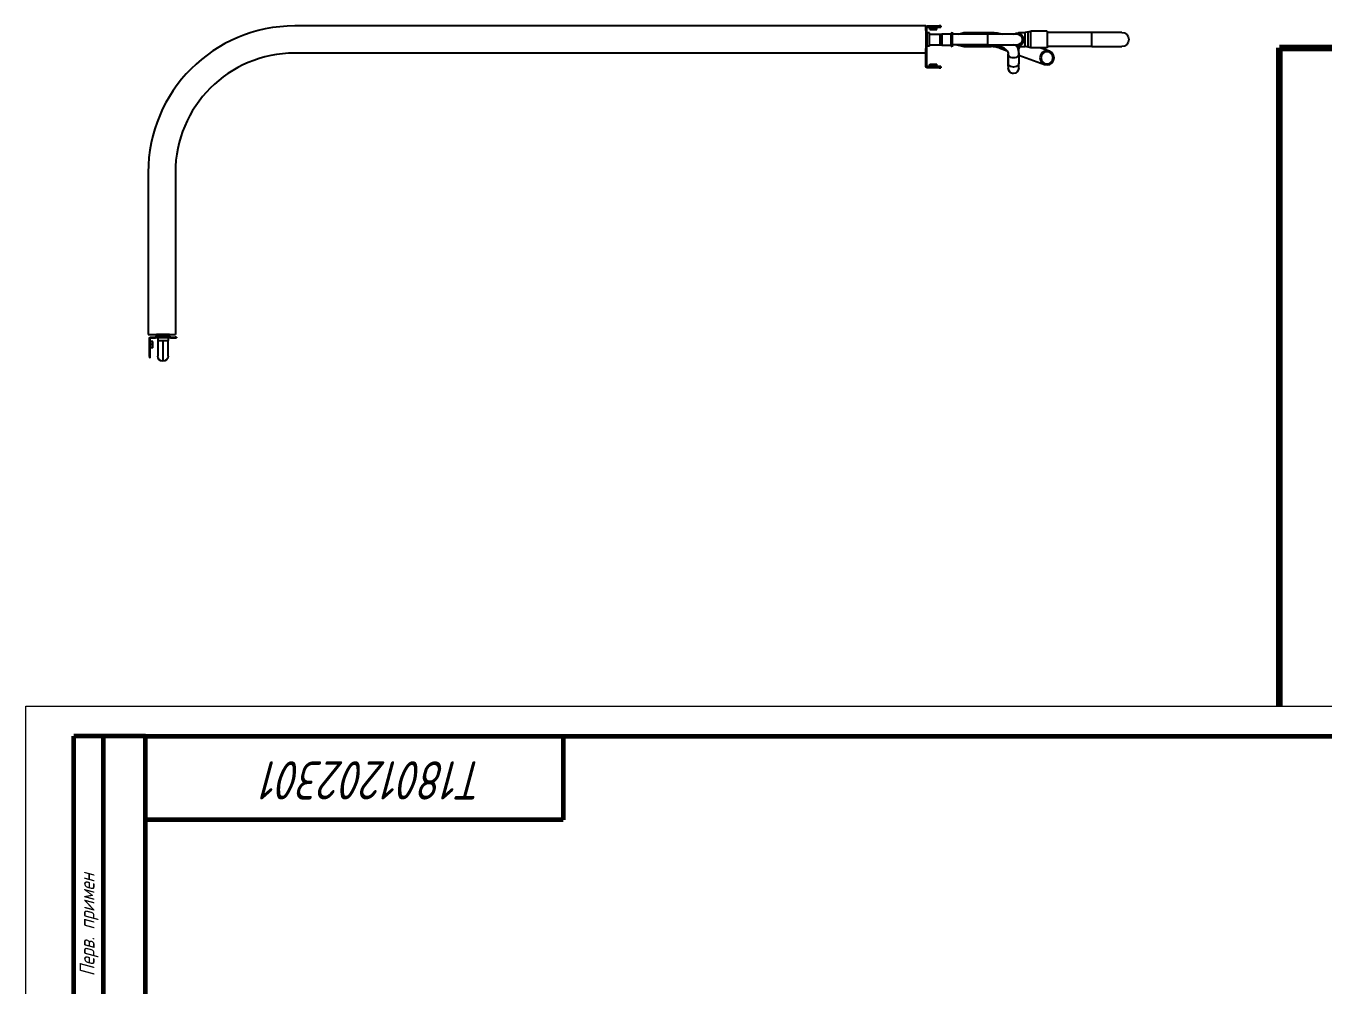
# Model space of a CAD drawing. Header units: millimetres. Extents: x 937859 to 970574, y 987894 to 996517.
# Drawn here: x 961645 to 962514, y 991311 to 991953 of the extents above; entities that cross this region are included whole.
import ezdxf

# ---------------------------------------------------------------- set-up
doc = ezdxf.new("R2010")
doc.units = ezdxf.units.MM
doc.header["$LTSCALE"] = 0.5
for name, pattern in [('CENTER', [0.6, 0.375, -0.075, 0.075, -0.075]), ('K5LT_BASIC', [0]), ('K5LT_THIN', [0])]:
    doc.linetypes.add(name, pattern=pattern)
doc.layers.add('DIMENSION', color=1, linetype='Continuous')
doc.layers.add('MD_Visible', color=7, linetype='Continuous', lineweight=25)
doc.layers.add('MD_Visible Narrow', color=7, linetype='Continuous', lineweight=25)
doc.styles.add('KTEXTSTYLE', font='GOST_A.TTF', dxfattribs={"width": 0.96, "oblique": 15, "height": 8})
doc.styles.get("Standard").update_dxf_attribs({"font": 'GOST_A.TTF', "oblique": 15})

msp = doc.modelspace()

# ---------------------------------------------------------------- linework, layer by layer
at = {"color": 3, "lineweight": 90}
for p, q in [((962485.079, 991497.536), (962485.079, 991938.878)), ((962485.079, 991938.878), (965095.208, 991938.878))]:
    msp.add_line(p, q, dxfattribs=at)
at = {"color": 0, "linetype": 'K5LT_THIN', "lineweight": 18}
for p, q in [((961645.079, 990309.536), (961645.079, 991497.536)), ((961645.079, 991497.536), (963325.079, 991497.536))]:
    msp.add_line(p, q, dxfattribs=at)
at = {"color": 0, "linetype": 'K5LT_BASIC', "lineweight": 60}
for p, q in [((961677.079, 990997.536), (961677.079, 991477.536)), ((961725.079, 991477.536), (961677.079, 991477.536)), ((961697.079, 990997.536), (961697.079, 991477.536)), ((961725.079, 990329.536), (961725.079, 991477.536)), ((961725.079, 991477.536), (963305.079, 991477.536)), ((962005.079, 991477.536), (962005.079, 991421.536)), ((962005.079, 991421.536), (961725.079, 991421.536))]:
    msp.add_line(p, q, dxfattribs=at)
at = {"layer": 'MD_Visible'}
for p, q in [((962247.986, 991953.438), (961825.186, 991953.438)), ((962247.986, 991953.438), (962247.986, 991935.238)), ((962247.986, 991950.338), (962247.986, 991952.438)), ((962248.786, 991949.338), (962247.986, 991949.338)), ((962248.786, 991950.338), (962248.786, 991952.438)), ((962248.786, 991949.338), (962248.786, 991950.338)), ((962248.786, 991949.338), (962248.786, 991939.338)), ((962248.986, 991953.438), (962256.986, 991953.438)), ((962248.986, 991952.638), (962256.986, 991952.638)), ((962250.386, 991948.838), (962248.986, 991948.838)), ((962250.386, 991944.338), (962250.386, 991948.838)), ((962250.636, 991951.138), (962250.636, 991952.438)), ((962250.636, 991951.138), (962255.336, 991951.138)), ((962255.336, 991951.138), (962255.336, 991952.438)), ((962257.986, 991953.438), (962256.986, 991953.438)), ((962256.986, 991952.638), (962257.986, 991952.638)), ((962257.986, 991953.438), (962257.986, 991952.638)), ((962264.786, 991948.188), (962265.786, 991949.188)), ((962265.786, 991949.188), (962265.786, 991939.488)), ((962269.988, 991948.023), (962273.402, 991949.098)), ((962273.402, 991947.838), (962273.402, 991949.098)), ((962273.402, 991949.098), (962291.875, 991949.098)), ((962311.286, 991949.098), (962314.653, 991949.098)), ((962329.286, 991949.848), (962318.452, 991949.848)), ((962329.286, 991949.848), (962329.286, 991944.338)), ((962359.286, 991949.098), (962329.286, 991949.098)), ((962379.286, 991949.098), (962359.286, 991949.098)), ((962250.386, 991947.838), (962257.48, 991947.838)), ((962250.386, 991939.838), (962250.386, 991944.338)), ((962250.386, 991940.838), (962257.48, 991940.838)), ((962257.48, 991947.838), (962258.786, 991948.188)), ((962257.48, 991947.838), (962257.48, 991940.838)), ((962257.48, 991940.838), (962258.786, 991940.488)), ((962258.786, 991948.188), (962264.786, 991948.188)), ((962258.786, 991948.188), (962258.786, 991940.488)), ((962258.786, 991940.488), (962264.786, 991940.488)), ((962264.786, 991948.188), (962264.786, 991940.488)), ((962264.786, 991940.488), (962265.786, 991939.488)), ((962289.286, 991947.838), (962265.786, 991947.838)), ((962289.286, 991940.838), (962265.786, 991940.838)), ((962269.988, 991940.653), (962273.402, 991939.578)), ((962273.402, 991939.578), (962273.402, 991940.838)), ((962280.228, 991948.073), (962280.845, 991948.402)), ((962280.228, 991940.602), (962280.845, 991940.273)), ((962291.286, 991948.638), (962281.786, 991948.638)), ((962309.286, 991947.838), (962289.286, 991947.838)), ((962289.286, 991940.838), (962309.286, 991940.838)), ((962291.286, 991948.638), (962291.286, 991947.838)), ((962291.286, 991940.838), (962291.286, 991940.038)), ((962329.286, 991944.338), (962329.286, 991938.828)), ((962247.986, 991935.238), (961825.186, 991935.238)), ((962247.986, 991939.338), (962248.786, 991939.338)), ((962247.986, 991926.438), (962247.986, 991938.338)), ((962248.786, 991938.338), (962248.786, 991939.338)), ((962248.786, 991926.438), (962248.786, 991938.338)), ((962250.386, 991939.838), (962248.986, 991939.838)), ((962273.402, 991939.578), (962291.875, 991939.578)), ((962291.286, 991940.038), (962281.786, 991940.038)), ((962297.087, 991938.659), (962302.591, 991936.656)), ((962303.286, 991926.46), (962303.286, 991934.704)), ((962303.286, 991934.696), (962303.286, 991928.563)), ((962303.286, 991934.696), (962303.286, 991928.563)), ((962310.286, 991934.696), (962310.286, 991937.998)), ((962310.286, 991934.696), (962310.286, 991928.563)), ((962310.286, 991934.696), (962310.286, 991928.563)), ((962310.286, 991933.855), (962327.602, 991927.552)), ((962311.286, 991939.578), (962314.653, 991939.578)), ((962329.286, 991938.828), (962318.452, 991938.828)), ((962330.859, 991936.498), (962324.457, 991938.828)), ((962359.286, 991939.578), (962329.286, 991939.578)), ((962359.286, 991939.578), (962379.286, 991939.578)), ((962256.986, 991926.238), (962248.986, 991926.238)), ((962256.986, 991925.438), (962248.986, 991925.438)), ((962250.636, 991927.738), (962255.336, 991927.738)), ((962250.636, 991926.438), (962250.636, 991927.738)), ((962255.336, 991926.438), (962255.336, 991927.738)), ((962257.986, 991926.238), (962256.986, 991926.238)), ((962256.986, 991925.438), (962257.986, 991925.438)), ((962257.986, 991926.238), (962257.986, 991925.438)), ((962303.286, 991928.563), (962303.286, 991925.054)), ((962303.286, 991928.563), (962303.286, 991925.054)), ((962303.286, 991926.46), (962303.286, 991925.054)), ((962310.286, 991925.054), (962310.286, 991928.563)), ((962310.286, 991925.054), (962310.286, 991928.563)), ((962306.786, 991921.554), (962306.786, 991921.554)), ((961726.986, 991855.238), (961726.986, 991746.738)), ((961745.186, 991855.238), (961745.186, 991746.738)), ((961726.986, 991746.738), (961745.186, 991746.738)), ((961727.786, 991731.931), (961727.786, 991744.131)), ((961728.386, 991731.931), (961728.386, 991744.131)), ((961728.586, 991744.931), (961731.686, 991744.931)), ((961728.586, 991744.331), (961731.686, 991744.331)), ((961730.086, 991742.081), (961728.586, 991742.081)), ((961730.086, 991742.039), (961728.586, 991742.039)), ((961730.086, 991742.031), (961728.586, 991742.031)), ((961730.086, 991742.081), (961730.086, 991742.039)), ((961730.086, 991742.039), (961730.086, 991742.031)), ((961730.086, 991739.931), (961730.086, 991742.031)), ((961731.886, 991744.931), (961731.686, 991744.931)), ((961731.686, 991744.331), (961731.886, 991744.331)), ((961741.886, 991744.931), (961731.886, 991744.931)), ((961731.886, 991744.931), (961731.886, 991744.331)), ((961741.886, 991744.331), (961731.886, 991744.331)), ((961741.186, 991746.631), (961732.586, 991746.631)), ((961732.586, 991745.131), (961732.586, 991746.631)), ((961733.386, 991746.738), (961733.386, 991746.631)), ((961733.386, 991744.331), (961733.386, 991742.738)), ((961733.386, 991742.738), (961733.386, 991732.238)), ((961740.386, 991746.738), (961740.386, 991746.631)), ((961740.386, 991744.331), (961740.386, 991742.738)), ((961740.386, 991732.238), (961740.386, 991742.738)), ((961741.186, 991745.131), (961741.186, 991746.631)), ((961742.086, 991744.931), (961741.886, 991744.931)), ((961741.886, 991744.331), (961741.886, 991744.931)), ((961741.886, 991744.331), (961742.086, 991744.331)), ((961742.086, 991744.931), (961744.986, 991744.931)), ((961742.086, 991744.331), (961744.986, 991744.331)), ((961745.986, 991744.931), (961744.986, 991744.931)), ((961744.986, 991744.331), (961745.986, 991744.331)), ((961745.986, 991744.931), (961745.986, 991744.331)), ((961727.786, 991731.931), (961727.786, 991730.931)), ((961728.386, 991730.931), (961728.386, 991731.931)), ((961730.086, 991737.831), (961728.586, 991737.831)), ((961730.086, 991737.823), (961728.586, 991737.823)), ((961730.086, 991737.781), (961728.586, 991737.781)), ((961730.086, 991737.831), (961730.086, 991739.931)), ((961730.086, 991737.831), (961730.086, 991737.823)), ((961730.086, 991737.823), (961730.086, 991737.781)), ((961728.386, 991730.931), (961727.786, 991730.931))]:
    msp.add_line(p, q, dxfattribs=at)
at = {"layer": 'MD_Visible', "extrusion": (0, 0, -1)}
for radius in [4.76, 4.05]:
    msp.add_circle((-962329.23, 991932.025), radius, dxfattribs=at)
at = {"layer": 'MD_Visible'}
for centre, radius, start, end in [((961825.186, 991855.238), 98.2, 90, 180), ((962255.536, 991952.438), 0.2, 90, 180), ((962309.286, 991944.338), 3.54, 90, 98.62136), ((962309.286, 991944.338), 3.54, 261.37864, 270), ((962309.286, 991944.338), 3.54, 270, 90), ((962309.286, 991944.338), 3.5, 0, 90), ((962309.286, 991944.338), 3.5, 270, 0), ((961825.186, 991855.238), 80, 90, 180), ((962291.875, 991924.338), 15.24, 70, 90), ((962314.653, 991934.578), 5, 67.668355, 90), ((962255.536, 991926.438), 0.2, 180, 270), ((961741.386, 991745.131), 0.2, 180, 270), ((961728.586, 991737.631), 0.2, 90, 180), ((961728.586, 991737.623), 0.2, 90, 180), ((961728.586, 991737.581), 0.2, 90, 180)]:
    msp.add_arc(centre, radius, start, end, dxfattribs=at)
at = {"layer": 'MD_Visible', "extrusion": (0, 0, -1)}
for centre, radius, start, end in [((-962248.986, 991952.438), 1, 0, 90), ((-962248.986, 991952.438), 0.2, 0, 90), ((-962248.986, 991949.038), 0.2, 270, 0), ((-962250.436, 991952.438), 0.2, 90, 180), ((-962291.875, 991924.338), 24.76, 90, 108.357212), ((-962311.286, 991947.098), 2, 46.258997, 90), ((-962314.653, 991954.098), 5, 247.668355, 270), ((-962318.452, 991944.848), 5, 67.668355, 90), ((-962379.286, 991944.338), 4.76, 90, 180), ((-962268.786, 991936.838), 4, 90, 107.484427), ((-962268.786, 991951.838), 4, 252.515573, 269.863838), ((-962279.286, 991949.838), 2, 241.927513, 270), ((-962279.286, 991938.838), 2, 90, 118.072487), ((-962281.786, 991946.638), 2, 61.927513, 90), ((-962281.786, 991942.038), 2, 270, 298.072487), ((-962309.286, 991944.338), 4.25, 55.439678, 90), ((-962309.286, 991944.338), 4.25, 270, 304.560322), ((-962309.286, 991944.338), 4.25, 90, 270), ((-962311.286, 991941.578), 2, 270, 313.741003), ((-962379.286, 991944.338), 4.76, 180, 270), ((-962248.986, 991939.638), 0.2, 0, 90), ((-962318.452, 991943.828), 5, 270, 292.331645), ((-962248.986, 991926.438), 1, 270, 0), ((-962248.986, 991926.438), 0.2, 270, 0), ((-962250.436, 991926.438), 0.2, 180, 270), ((-962306.786, 991925.054), 3.5, 180, 0), ((-961728.586, 991744.131), 0.8, 0, 90), ((-961728.586, 991744.131), 0.2, 0, 90), ((-961728.586, 991742.281), 0.2, 270, 0), ((-961728.586, 991742.239), 0.2, 270, 0), ((-961728.586, 991742.231), 0.2, 270, 0), ((-961732.386, 991745.131), 0.2, 180, 270), ((-961736.886, 991732.238), 3.5, 270, 0), ((-961736.886, 991732.238), 3.5, 180, 270)]:
    msp.add_arc(centre, radius, start, end, dxfattribs=at)
at = {"layer": 'MD_Visible'}
for points in [[(962291.816, 991947.838), (962291.806, 991947.838), (962291.796, 991947.838), (962291.786, 991947.838)], [(962291.786, 991940.838), (962291.786, 991940.838), (962291.786, 991940.838), (962291.786, 991940.838)], [(962310.286, 991937.998), (962310.286, 991938.729), (962310.152, 991939.456), (962309.914, 991940.123)], [(962310.286, 991938.01), (962310.285, 991938.737), (962310.151, 991939.46), (962309.914, 991940.123)]]:
    msp.add_open_spline(points, degree=3, dxfattribs=at)
for points, knots in [([(962291.786, 991940.838), (962293.015, 991940.838), (962294.243, 991940.722), (962296.559, 991940.279), (962297.647, 991939.954), (962299.558, 991939.155), (962300.384, 991938.686), (962301.716, 991937.694), (962302.221, 991937.173), (962302.958, 991936.142), (962303.157, 991935.646), (962303.272, 991935.026), (962303.286, 991934.861), (962303.286, 991934.696)], [4.712389, 4.712389, 4.712389, 4.712389, 5.0014693, 5.0014693, 5.2886001, 5.2886001, 5.5710807, 5.5710807, 5.8528755, 5.8528755, 6.1651796, 6.1651796, 6.2831853, 6.2831853, 6.2831853, 6.2831853]), ([(962291.786, 991940.838), (962293.015, 991940.838), (962294.243, 991940.722), (962296.559, 991940.279), (962297.647, 991939.954), (962299.558, 991939.155), (962300.384, 991938.686), (962301.716, 991937.694), (962302.221, 991937.173), (962302.958, 991936.142), (962303.157, 991935.646), (962303.272, 991935.026), (962303.286, 991934.861), (962303.286, 991934.696)], [4.712389, 4.712389, 4.712389, 4.712389, 5.0014693, 5.0014693, 5.2886001, 5.2886001, 5.5710807, 5.5710807, 5.8528755, 5.8528755, 6.1651796, 6.1651796, 6.2831853, 6.2831853, 6.2831853, 6.2831853]), ([(962308.682, 991940.131), (962308.86, 991939.846), (962309.025, 991939.554), (962309.823, 991937.974), (962310.213, 991936.562), (962310.283, 991934.984), (962310.286, 991934.84), (962310.286, 991934.696)], [5.90229541, 5.90229541, 5.90229541, 5.90229541, 5.96902604, 5.96902604, 6.25452812, 6.25452812, 6.28318531, 6.28318531, 6.28318531, 6.28318531]), ([(962308.682, 991940.131), (962308.86, 991939.846), (962309.025, 991939.554), (962309.823, 991937.974), (962310.213, 991936.562), (962310.283, 991934.984), (962310.286, 991934.84), (962310.286, 991934.696)], [5.90229541, 5.90229541, 5.90229541, 5.90229541, 5.96902604, 5.96902604, 6.25452812, 6.25452812, 6.28318531, 6.28318531, 6.28318531, 6.28318531])]:
    msp.add_open_spline(points, degree=3, knots=knots, dxfattribs=at)
at = {"layer": 'MD_Visible Narrow'}
for p, q in [((962247.986, 991950.338), (962248.786, 991950.338)), ((962248.986, 991944.338), (962248.986, 991948.838)), ((962250.636, 991952.438), (962255.336, 991952.438)), ((962256.986, 991952.638), (962256.986, 991953.438)), ((962291.875, 991949.098), (962291.875, 991947.838)), ((962311.286, 991948.088), (962311.286, 991949.098)), ((962314.653, 991944.338), (962314.653, 991949.098)), ((962316.552, 991944.338), (962316.552, 991949.473)), ((962318.452, 991944.338), (962318.452, 991949.848)), ((962359.286, 991944.338), (962359.286, 991949.098)), ((962248.986, 991939.838), (962248.986, 991944.338)), ((962269.988, 991947.838), (962269.988, 991948.023)), ((962269.988, 991940.653), (962269.988, 991940.838)), ((962280.228, 991947.838), (962280.228, 991948.073)), ((962280.228, 991940.602), (962280.228, 991940.838)), ((962280.845, 991948.402), (962280.845, 991947.838)), ((962280.845, 991940.838), (962280.845, 991940.273)), ((962281.786, 991947.838), (962281.786, 991948.638)), ((962281.786, 991940.038), (962281.786, 991940.838)), ((962289.286, 991947.838), (962289.286, 991944.338)), ((962289.286, 991944.338), (962289.286, 991940.838)), ((962291.875, 991940.838), (962291.875, 991939.578)), ((962311.286, 991939.578), (962311.286, 991940.588)), ((962314.653, 991939.578), (962314.653, 991944.338)), ((962316.552, 991939.203), (962316.552, 991944.338)), ((962318.452, 991938.828), (962318.452, 991944.338)), ((962359.286, 991939.578), (962359.286, 991944.338)), ((962248.786, 991938.338), (962247.986, 991938.338)), ((962297.555, 991939.945), (962297.087, 991938.659)), ((962310.725, 991939.658), (962310.272, 991938.414)), ((962255.336, 991926.438), (962250.636, 991926.438)), ((962256.986, 991925.438), (962256.986, 991926.238)), ((961728.586, 991742.039), (961728.586, 991742.081)), ((961728.586, 991742.031), (961728.586, 991742.039)), ((961728.586, 991739.931), (961728.586, 991742.031)), ((961731.686, 991744.331), (961731.686, 991744.931)), ((961741.186, 991745.131), (961732.586, 991745.131)), ((961733.386, 991742.738), (961736.886, 991742.738)), ((961736.886, 991742.738), (961736.886, 991728.738)), ((961736.886, 991742.738), (961740.386, 991742.738)), ((961742.086, 991744.931), (961742.086, 991744.331)), ((961744.986, 991744.331), (961744.986, 991744.931)), ((961727.786, 991731.931), (961728.386, 991731.931)), ((961730.086, 991739.931), (961728.586, 991739.931)), ((961728.586, 991737.831), (961728.586, 991739.931)), ((961728.586, 991737.823), (961728.586, 991737.831)), ((961728.586, 991737.781), (961728.586, 991737.823))]:
    msp.add_line(p, q, dxfattribs=at)
at = {"layer": 'MD_Visible Narrow', "extrusion": (0, 0, -1)}
for start, end in [(0, 0.158329), (269.999963, 0), (269.999963, 0), (180, 269.999963)]:
    msp.add_arc((-962306.786, 991925.054), 3.5, start, end, dxfattribs=at)
for centre, major_axis, ratio, start_param, end_param in [((962306.786, 991934.696), (3.5, 0), 0.7660444, 0, 3.1415927), ((962306.786, 991934.696), (3.5, 0), 0.7660444, 0, 3.1415927), ((962306.786, 991937.998), (-3.5, 0), 0.9063078, 2.4217213, 3.1415927), ((962306.786, 991928.563), (3.5, 0), 0.7660444, 0, 3.1415927), ((962306.786, 991928.563), (3.5, 0), 0.7660444, 0, 3.1415927), ((962306.786, 991926.46), (-3.5, 0), 0.9063078, 0, 0.0027634)]:
    msp.add_ellipse(centre, major_axis=major_axis, ratio=ratio, start_param=start_param, end_param=end_param, dxfattribs=at)

# ---------------------------------------------------------------- texts
at = {"color": 0, "insert": (961953.513, 991435.114), "char_height": 25.6, "width": 449.56704, "attachment_point": 1, "rotation": 180, "style": 'KTEXTSTYLE'}
msp.add_mtext('{\\Q15;\\W1;\\C256;T1801202301}', dxfattribs=at)
at = {"layer": 'DIMENSION', "color": 250, "linetype": 'CENTER', "ltscale": 0.25, "insert": (961681.052, 991316.709), "char_height": 10, "attachment_point": 1, "rotation": 90}
msp.add_mtext_dynamic_manual_height_columns('{\\C0;Перв. примен}', width=105.93469, gutter_width=240, heights=[0], dxfattribs=at)

doc.saveas('drawing.dxf')
